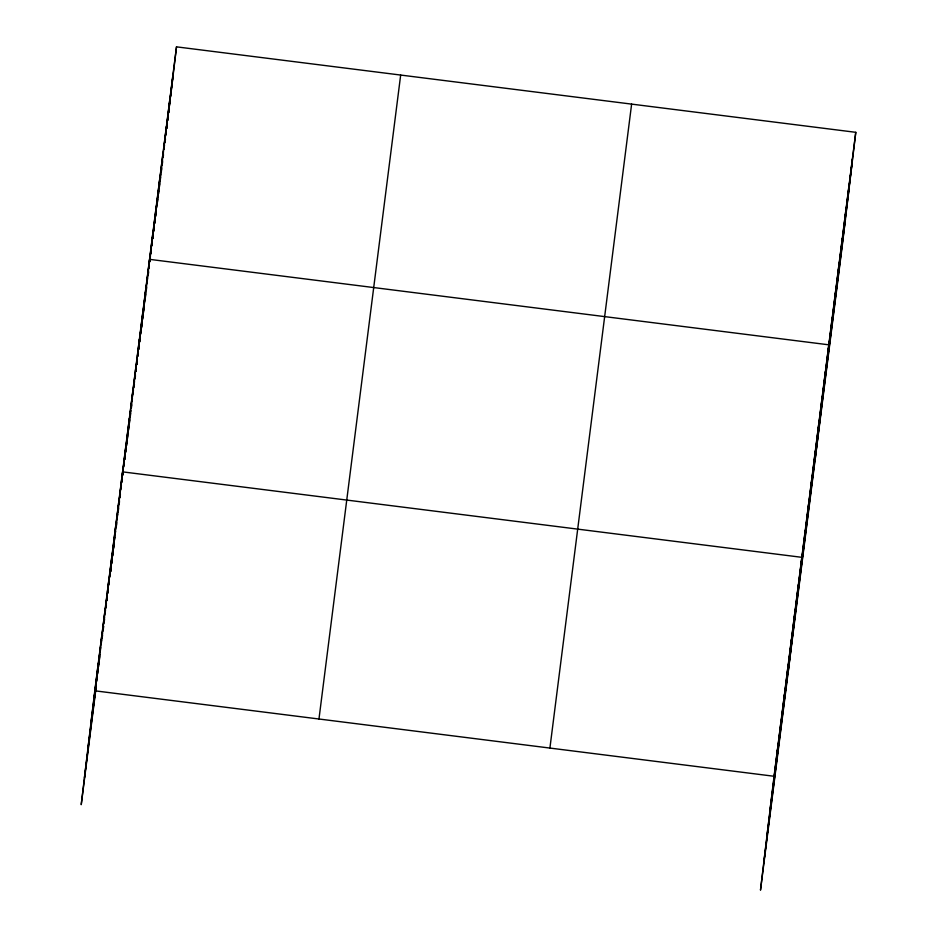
<?xml version="1.0" encoding="UTF-8"?>
<svg xmlns="http://www.w3.org/2000/svg" width="937" height="937" viewBox="0 0 937 937"><rect width="100%" height="100%" fill="white"/><g stroke="black" fill="none" stroke-linecap="round" stroke-linejoin="round"><path stroke-width="1.41" d="M855.774 132.316L774.067 776.269L760.493 890.15L842.199 246.197L855.774 132.316L176.507 46.85L94.801 690.803L81.226 804.684L96.031 688.016M94.438 695.641L98.28 663.431M101.746 636.071L98.08 666.875L99.732 653.874M101.383 640.908L105.225 608.699M104.85 613.536L108.692 581.327M112.171 553.966L108.493 584.77L115.638 528.55M111.796 558.803L115.638 526.594M115.274 531.431L119.116 499.222M110.683 571.629L110.988 569.052M111.608 563.922L111.913 561.357M112.534 556.145L112.85 553.498M113.482 548.215L113.799 545.568M114.419 540.274L114.736 537.627M115.216 533.668L115.532 531.021L115.169 533.903M116.141 525.891L116.598 522.038M117.055 518.184L117.523 514.331M117.828 511.766L118.589 505.348M122.115 477.507L125.956 445.298M125.488 450.943L129.329 418.734M132.691 392.17L129.025 422.974L130.63 410.394M132.222 397.815L136.064 365.606M139.437 339.042L135.596 371.251L137.189 358.672M138.969 344.687L142.811 312.478M142.33 318.123L146.172 285.914M137.036 364.259L137.341 361.682M138.875 348.857L139.18 346.28L138.828 349.079M139.812 340.998L140.128 338.351M140.597 334.38L141.077 330.421M141.393 327.774L142.014 322.48M142.951 314.668L142.494 318.521L142.846 315.722M143.256 312.103L143.865 306.961M144.181 304.396L145.703 291.559L140.386 333.502M149.077 264.995L152.918 232.786M156.292 206.234L152.45 238.431L162.558 158.751M155.811 211.879L159.653 179.67M159.185 185.315L163.026 153.106M162.722 157.346L166.399 126.542M165.931 132.187L169.773 99.978M173.134 73.414L169.292 105.623L170.007 100.025M166.774 128.486L167.243 124.527M167.723 120.557L168.191 116.586M168.672 112.627L169.14 108.657M169.456 106.01L170.065 100.88M170.522 97.026L170.979 93.173M171.295 90.608L171.904 85.478M172.209 82.913L176.507 46.85M773.704 781.107L777.546 748.897M777.171 753.735L781.013 721.525M780.65 726.374L784.492 694.165M784.117 699.002L787.958 666.793M787.595 671.63L791.437 639.432M791.062 644.269L794.904 612.06M794.541 616.897L798.383 584.688M788.275 671.208L801.849 557.328L122.583 471.861L118.741 504.071L124.059 462.128M801.381 562.973L805.223 530.764M804.754 536.409L808.596 504.2M808.116 509.845L811.957 477.636M811.489 483.281L815.331 451.072M814.862 456.717L818.704 424.508M818.235 430.153L822.077 397.944M821.597 403.589L825.438 371.38M815.237 458.697L828.812 344.816L149.545 259.35L145.867 290.165L152.274 239.837M828.343 350.461L832.185 318.252M831.716 323.897L835.558 291.688M835.09 297.334L838.92 265.124M838.451 270.77L842.293 238.56M841.824 244.206L845.666 212.008M845.197 217.653L849.039 185.444M848.571 191.089L852.401 158.88M90.959 723.013L97.905 668.28M100.107 650.992L100.646 646.671M101.02 643.789L107.228 594.819M107.591 591.938L108.142 587.616M116.001 525.669L118.566 505.512M124.422 459.329L128.849 424.379M130.981 407.607L135.42 372.645M137.552 355.873L140.035 336.301M162.733 157.346L163.448 151.759M163.799 148.96L169.117 107.017M170.358 97.237L172.666 79.059M87.75 749.963L95.972 685.146M96.335 682.265L97.073 676.502M97.436 673.621L97.987 669.299M98.35 666.418L98.9 662.096M99.263 659.215L99.814 654.893M100.177 652.011L100.727 647.69M101.091 644.808L101.641 640.486M102.004 637.617L102.555 633.295M102.918 630.414L103.468 626.092M103.831 623.21L104.557 617.448M105.108 613.126L105.483 610.245M105.846 607.363L106.396 603.041M106.759 600.16L107.31 595.838M107.673 592.957L108.224 588.635M108.587 585.754L109.137 581.432M109.676 577.11L110.051 574.229M110.414 571.347L110.964 567.026M111.327 564.144L112.053 558.393M112.417 555.512L112.967 551.19M113.33 548.309L113.881 543.987M114.244 541.106L114.794 536.784M116.235 525.423L116.598 522.635M117.125 518.442L117.652 514.249M118.015 511.45L118.542 507.257M118.894 504.457L119.432 500.264M119.784 497.465L120.323 493.272M120.85 489.079L121.388 484.886M121.74 482.087L122.267 477.893M122.63 475.094L123.157 470.901M123.684 466.708L124.223 462.515M124.574 459.716L125.113 455.523M125.64 451.329L125.991 448.53M126.354 445.743L126.882 441.55M127.409 437.345L127.947 433.152M128.299 430.364L128.837 426.171M129.189 423.372L129.716 419.179M130.255 414.986L130.782 410.793M131.133 407.993L131.672 403.8M132.023 401.001L132.386 398.202M133.089 392.615L133.441 389.815M133.804 387.016L134.506 381.429M134.869 378.63L135.396 374.437M135.748 371.638L136.287 367.445M136.638 364.657L137.352 359.058M137.704 356.259L138.231 352.066M138.594 349.278L139.121 345.074M139.648 340.881L140.011 338.093M140.538 333.9L141.077 329.695M141.428 326.908L141.956 322.715M143.197 312.923L143.911 307.336M144.263 304.537L144.802 300.344M145.153 297.544L145.68 293.351M146.043 290.552L146.57 286.359M147.109 282.166L147.636 277.973M147.987 275.173L148.526 270.98M148.878 268.181L149.229 265.394M149.768 261.2L150.47 255.602M150.834 252.803L151.361 248.61M151.712 245.822L152.251 241.617M152.602 238.83L153.129 234.637M153.668 230.443L154.195 226.239M154.558 223.451L155.085 219.258M155.437 216.459L155.975 212.266M156.502 208.073L156.866 205.273M157.217 202.474L157.92 196.887M158.283 194.088L158.81 189.895M159.349 185.702L159.7 182.902M160.051 180.103L160.766 174.516M161.117 171.717L161.644 167.524M162.007 164.725L162.534 160.532M163.073 156.338L163.425 153.551M163.952 149.346L164.49 145.153M164.842 142.365L165.369 138.161M165.732 135.373L166.083 132.574M166.622 128.381L167.325 122.782M167.676 119.995L168.215 115.801M168.566 113.002L169.105 108.809M84.435 777.733L95.949 686.985M96.687 681.222L97.05 678.341M97.6 674.019L97.963 671.138M98.514 666.816L98.877 663.935M99.427 659.625L99.79 656.743M102.168 638.015L102.531 635.134M103.082 630.812L103.632 626.49M104.171 622.168L104.546 619.287M105.998 607.762L106.373 604.88M106.912 600.558L107.286 597.677M107.837 593.355L108.2 590.474M110.578 571.757L111.116 567.435M111.667 563.114L112.03 560.232M112.569 555.992L112.932 553.193M113.459 549L113.81 546.212M116.293 526.629L116.656 523.842M118.074 512.656L118.601 508.463M119.14 504.27L119.491 501.471M120.018 497.278L120.381 494.478M121.974 481.899L122.325 479.1M122.864 474.907L123.215 472.107M124.808 459.528L125.171 456.729M125.699 452.536L126.05 449.737M126.589 445.543L126.94 442.756M127.467 438.551L127.83 435.764M128.533 430.165L128.896 427.377M129.423 423.173L129.774 420.385M130.313 416.192L130.665 413.393M131.379 407.794L131.73 405.007M134.038 386.829L134.389 384.029M135.104 378.443L135.455 375.643M135.982 371.45L136.345 368.651M136.872 364.458L137.224 361.659M137.938 356.072L138.289 353.272M139.707 342.087L140.07 339.299M141.487 328.114L142.014 323.921M142.553 319.728L142.904 316.929M143.443 312.735L143.794 309.936M145.387 297.357L145.739 294.558M146.277 290.365L146.629 287.565M148.222 274.986L148.585 272.187M150.002 261.001L150.353 258.202M150.892 254.009L151.244 251.221M151.958 245.623L152.309 242.824M152.836 238.63L153.2 235.843M153.727 231.65L154.078 228.851M154.792 223.252L155.144 220.464M155.683 216.271L156.034 213.472M157.451 202.287L157.803 199.487M158.517 193.9L158.868 191.101M159.407 186.908L159.758 184.109M160.286 179.916L160.649 177.116M161.351 171.53L161.703 168.73M162.242 164.537L162.593 161.738M163.132 157.545L163.483 154.757M165.076 142.166L165.439 139.367M318.967 719.007L400.673 75.054M549.914 748.066L631.62 104.112M770.226 808.479L851.932 164.525M767.016 835.429L848.723 191.476M763.702 863.2L845.408 219.246M94.801 690.803L774.067 776.269"/></g></svg>
